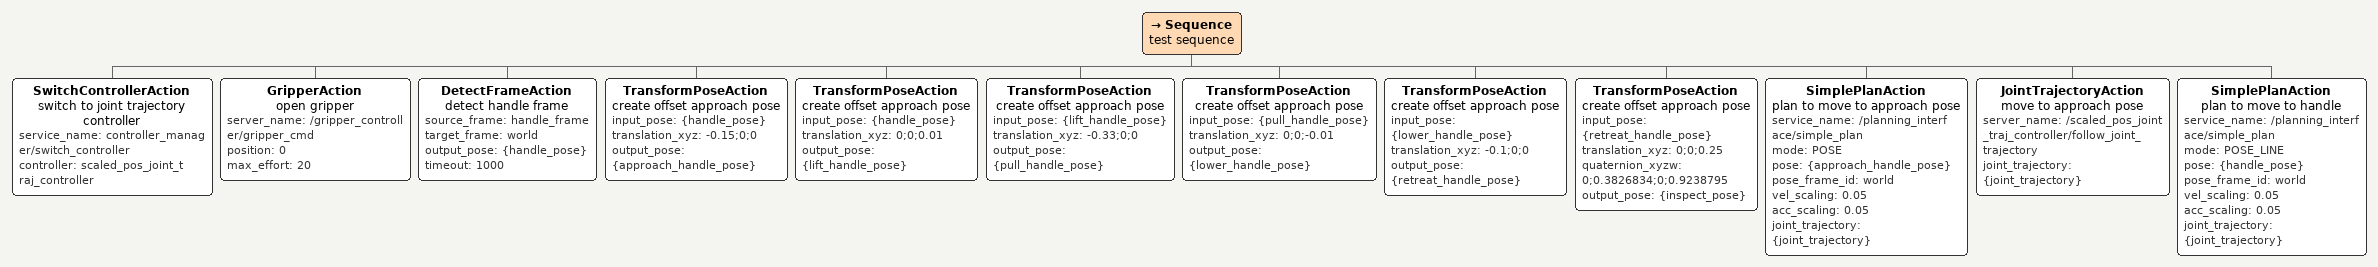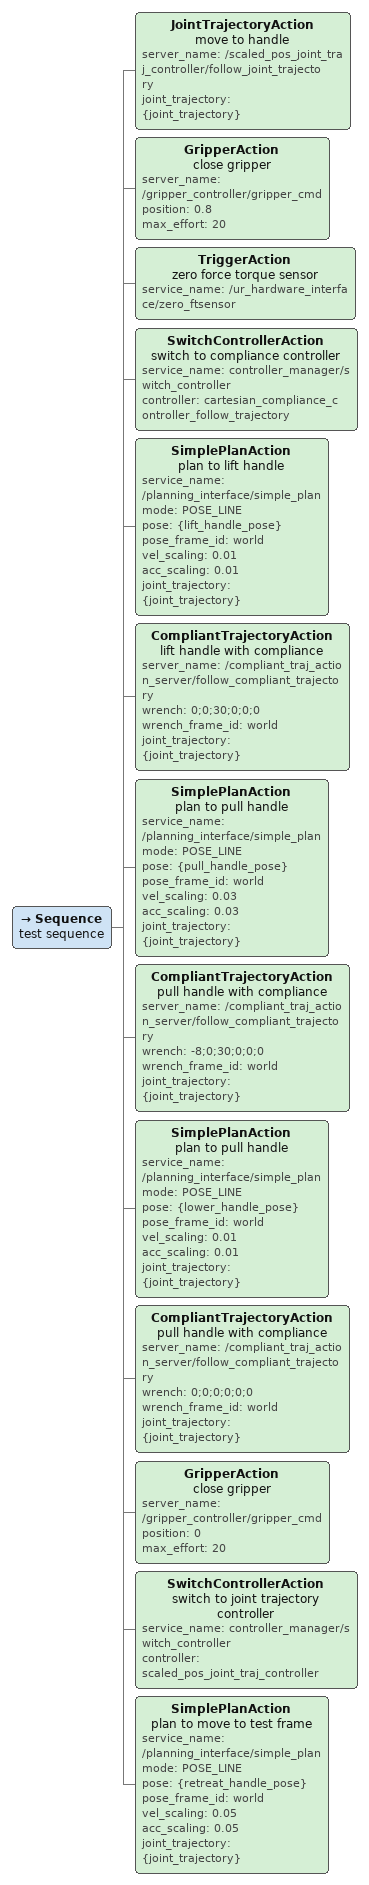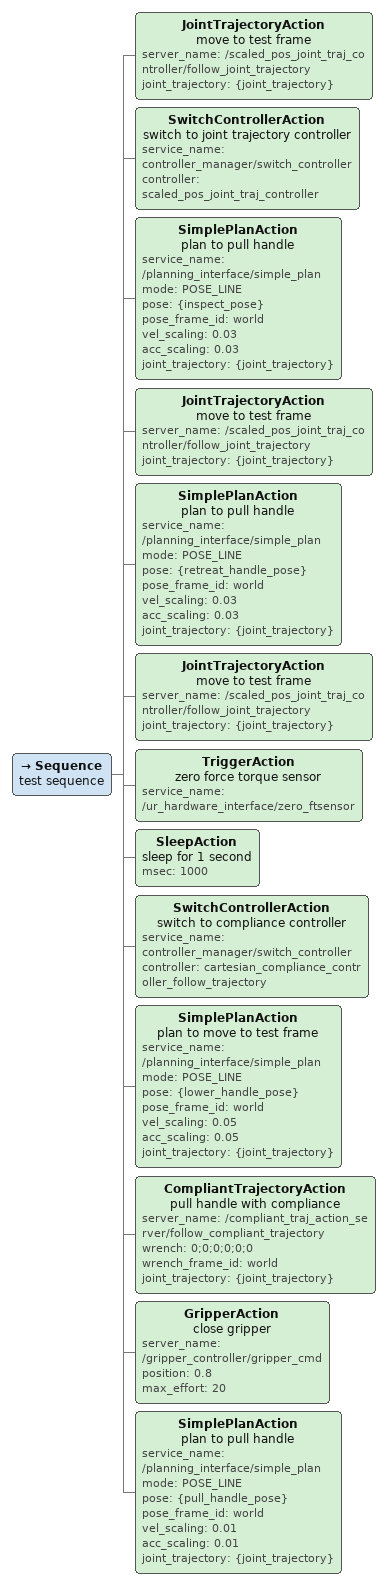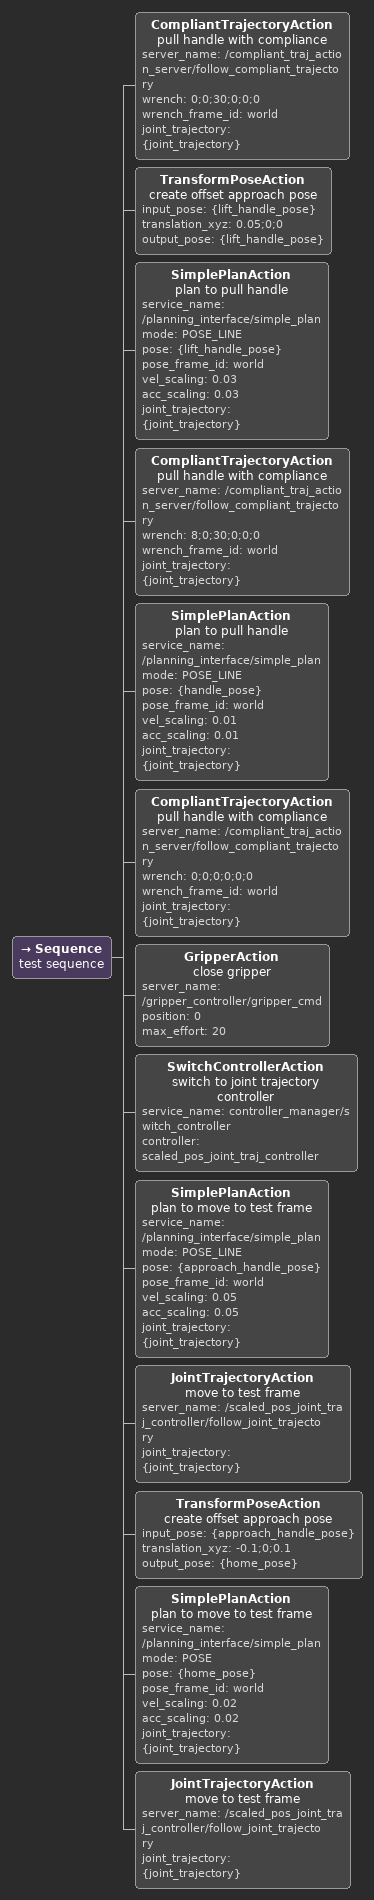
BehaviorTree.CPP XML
<Sequence name="test sequence">
    <!-- move home -->
    <SwitchControllerAction name="switch to joint trajectory controller" service_name="controller_manager/switch_controller" controller="scaled_pos_joint_traj_controller"/>

    <!-- open gripper -->
    <GripperAction name="open gripper" server_name="/gripper_controller/gripper_cmd" position="0" max_effort="20"/>

    <!-- detect frame -->
    <DetectFrameAction name="detect handle frame" source_frame="handle_frame" target_frame="world" output_pose="{handle_pose}" timeout="1000"/>
    <TransformPoseAction name="create offset approach pose" input_pose="{handle_pose}" translation_xyz="-0.15;0;0" output_pose="{approach_handle_pose}"/>
    <TransformPoseAction name="create offset approach pose" input_pose="{handle_pose}" translation_xyz="0;0;0.01" output_pose="{lift_handle_pose}"/>
    <TransformPoseAction name="create offset approach pose" input_pose="{lift_handle_pose}" translation_xyz="-0.33;0;0" output_pose="{pull_handle_pose}"/>
    <TransformPoseAction name="create offset approach pose" input_pose="{pull_handle_pose}" translation_xyz="0;0;-0.01" output_pose="{lower_handle_pose}"/>
    <TransformPoseAction name="create offset approach pose" input_pose="{lower_handle_pose}" translation_xyz="-0.1;0;0" output_pose="{retreat_handle_pose}"/>
    <TransformPoseAction name="create offset approach pose" input_pose="{retreat_handle_pose}" translation_xyz="0;0;0.25" quaternion_xyzw="0;0.3826834;0;0.9238795" output_pose="{inspect_pose}"/>

    <!-- move to approach pose -->
    <SimplePlanAction name="plan to move to approach pose" service_name="/planning_interface/simple_plan" mode="POSE" pose="{approach_handle_pose}" pose_frame_id="world" vel_scaling="0.05" acc_scaling="0.05" joint_trajectory="{joint_trajectory}"/>
    <JointTrajectoryAction name="move to approach pose" server_name="/scaled_pos_joint_traj_controller/follow_joint_trajectory" joint_trajectory="{joint_trajectory}"/>

    <!-- move to pose -->
    <SimplePlanAction name="plan to move to handle" service_name="/planning_interface/simple_plan" mode="POSE_LINE" pose="{handle_pose}" pose_frame_id="world" vel_scaling="0.05" acc_scaling="0.05" joint_trajectory="{joint_trajectory}"/>

</Sequence>

<Sequence name="test sequence">
    <JointTrajectoryAction name="move to handle" server_name="/scaled_pos_joint_traj_controller/follow_joint_trajectory" joint_trajectory="{joint_trajectory}"/>

    <!-- close gripper -->
    <GripperAction name="close gripper" server_name="/gripper_controller/gripper_cmd" position="0.8" max_effort="20"/>

    <!-- follow compliant trajectory to pull-->
    <TriggerAction name="zero force torque sensor" service_name="/ur_hardware_interface/zero_ftsensor"/>
    <SwitchControllerAction name="switch to compliance controller" service_name="controller_manager/switch_controller" controller="cartesian_compliance_controller_follow_trajectory"/>

    <!-- lift handle -->
    <SimplePlanAction name="plan to lift handle" service_name="/planning_interface/simple_plan" mode="POSE_LINE" pose="{lift_handle_pose}" pose_frame_id="world" vel_scaling="0.01" acc_scaling="0.01" joint_trajectory="{joint_trajectory}"/>
    <CompliantTrajectoryAction name="lift handle with compliance" server_name="/compliant_traj_action_server/follow_compliant_trajectory" wrench="0;0;30;0;0;0" wrench_frame_id="world" joint_trajectory="{joint_trajectory}"/>

    <!-- pull handle  -->
    <SimplePlanAction name="plan to pull handle" service_name="/planning_interface/simple_plan" mode="POSE_LINE" pose="{pull_handle_pose}" pose_frame_id="world" vel_scaling="0.03" acc_scaling="0.03" joint_trajectory="{joint_trajectory}"/>
    <CompliantTrajectoryAction name="pull handle with compliance" server_name="/compliant_traj_action_server/follow_compliant_trajectory" wrench="-8;0;30;0;0;0" wrench_frame_id="world" joint_trajectory="{joint_trajectory}"/>

    <!-- lower handle -->
    <SimplePlanAction name="plan to pull handle" service_name="/planning_interface/simple_plan" mode="POSE_LINE" pose="{lower_handle_pose}" pose_frame_id="world" vel_scaling="0.01" acc_scaling="0.01" joint_trajectory="{joint_trajectory}"/>
    <CompliantTrajectoryAction name="pull handle with compliance" server_name="/compliant_traj_action_server/follow_compliant_trajectory" wrench="0;0;0;0;0;0" wrench_frame_id="world" joint_trajectory="{joint_trajectory}"/>

    <!-- open gripper -->
    <GripperAction name="close gripper" server_name="/gripper_controller/gripper_cmd" position="0" max_effort="20"/>

    <SwitchControllerAction name="switch to joint trajectory controller" service_name="controller_manager/switch_controller" controller="scaled_pos_joint_traj_controller"/>

    <!-- retreat -->
    <SimplePlanAction name="plan to move to test frame" service_name="/planning_interface/simple_plan" mode="POSE_LINE" pose="{retreat_handle_pose}" pose_frame_id="world" vel_scaling="0.05" acc_scaling="0.05" joint_trajectory="{joint_trajectory}"/>

</Sequence>

<Sequence name="test sequence">
    <JointTrajectoryAction name="move to test frame" server_name="/scaled_pos_joint_traj_controller/follow_joint_trajectory" joint_trajectory="{joint_trajectory}"/>

    <!-- inspect -->
    <SwitchControllerAction name="switch to joint trajectory controller" service_name="controller_manager/switch_controller" controller="scaled_pos_joint_traj_controller"/>
    <SimplePlanAction name="plan to pull handle" service_name="/planning_interface/simple_plan" mode="POSE_LINE" pose="{inspect_pose}" pose_frame_id="world" vel_scaling="0.03" acc_scaling="0.03" joint_trajectory="{joint_trajectory}"/>
    <JointTrajectoryAction name="move to test frame" server_name="/scaled_pos_joint_traj_controller/follow_joint_trajectory" joint_trajectory="{joint_trajectory}"/>

    <SimplePlanAction name="plan to pull handle" service_name="/planning_interface/simple_plan" mode="POSE_LINE" pose="{retreat_handle_pose}" pose_frame_id="world" vel_scaling="0.03" acc_scaling="0.03" joint_trajectory="{joint_trajectory}"/>
    <JointTrajectoryAction name="move to test frame" server_name="/scaled_pos_joint_traj_controller/follow_joint_trajectory" joint_trajectory="{joint_trajectory}"/>

    <!-- close drawer -->

    <!-- follow compliant trajectory to pull-->
    <TriggerAction name="zero force torque sensor" service_name="/ur_hardware_interface/zero_ftsensor"/>
    <SleepAction name="sleep for 1 second" msec="1000"/>
    <SwitchControllerAction name="switch to compliance controller" service_name="controller_manager/switch_controller" controller="cartesian_compliance_controller_follow_trajectory"/>
    <SimplePlanAction name="plan to move to test frame" service_name="/planning_interface/simple_plan" mode="POSE_LINE" pose="{lower_handle_pose}" pose_frame_id="world" vel_scaling="0.05" acc_scaling="0.05" joint_trajectory="{joint_trajectory}"/>
    <CompliantTrajectoryAction name="pull handle with compliance" server_name="/compliant_traj_action_server/follow_compliant_trajectory" wrench="0;0;0;0;0;0" wrench_frame_id="world" joint_trajectory="{joint_trajectory}"/>

    <!-- close gripper -->
    <GripperAction name="close gripper" server_name="/gripper_controller/gripper_cmd" position="0.8" max_effort="20"/>

    <!-- lift handle -->
    <SimplePlanAction name="plan to pull handle" service_name="/planning_interface/simple_plan" mode="POSE_LINE" pose="{pull_handle_pose}" pose_frame_id="world" vel_scaling="0.01" acc_scaling="0.01" joint_trajectory="{joint_trajectory}"/>

</Sequence>

<Sequence name="test sequence">
    <CompliantTrajectoryAction name="pull handle with compliance" server_name="/compliant_traj_action_server/follow_compliant_trajectory" wrench="0;0;30;0;0;0" wrench_frame_id="world" joint_trajectory="{joint_trajectory}"/>

    <TransformPoseAction name="create offset approach pose" input_pose="{lift_handle_pose}" translation_xyz="0.05;0;0" output_pose="{lift_handle_pose}"/>

    <!-- pull handle  -->
    <SimplePlanAction name="plan to pull handle" service_name="/planning_interface/simple_plan" mode="POSE_LINE" pose="{lift_handle_pose}" pose_frame_id="world" vel_scaling="0.03" acc_scaling="0.03" joint_trajectory="{joint_trajectory}"/>
    <CompliantTrajectoryAction name="pull handle with compliance" server_name="/compliant_traj_action_server/follow_compliant_trajectory" wrench="8;0;30;0;0;0" wrench_frame_id="world" joint_trajectory="{joint_trajectory}"/>

    <!-- lower handle -->
    <SimplePlanAction name="plan to pull handle" service_name="/planning_interface/simple_plan" mode="POSE_LINE" pose="{handle_pose}" pose_frame_id="world" vel_scaling="0.01" acc_scaling="0.01" joint_trajectory="{joint_trajectory}"/>
    <CompliantTrajectoryAction name="pull handle with compliance" server_name="/compliant_traj_action_server/follow_compliant_trajectory" wrench="0;0;0;0;0;0" wrench_frame_id="world" joint_trajectory="{joint_trajectory}"/>

    <!-- open gripper -->
    <GripperAction name="close gripper" server_name="/gripper_controller/gripper_cmd" position="0" max_effort="20"/>

    <SwitchControllerAction name="switch to joint trajectory controller" service_name="controller_manager/switch_controller" controller="scaled_pos_joint_traj_controller"/>

    <!-- retreat -->
    <SimplePlanAction name="plan to move to test frame" service_name="/planning_interface/simple_plan" mode="POSE_LINE" pose="{approach_handle_pose}" pose_frame_id="world" vel_scaling="0.05" acc_scaling="0.05" joint_trajectory="{joint_trajectory}"/>
    <JointTrajectoryAction name="move to test frame" server_name="/scaled_pos_joint_traj_controller/follow_joint_trajectory" joint_trajectory="{joint_trajectory}"/>

    <TransformPoseAction name="create offset approach pose" input_pose="{approach_handle_pose}" translation_xyz="-0.1;0;0.1" output_pose="{home_pose}"/>

    <SimplePlanAction name="plan to move to test frame" service_name="/planning_interface/simple_plan" mode="POSE" pose="{home_pose}" pose_frame_id="world" vel_scaling="0.02" acc_scaling="0.02" joint_trajectory="{joint_trajectory}"/>
    <JointTrajectoryAction name="move to test frame" server_name="/scaled_pos_joint_traj_controller/follow_joint_trajectory" joint_trajectory="{joint_trajectory}"/>

</Sequence>
